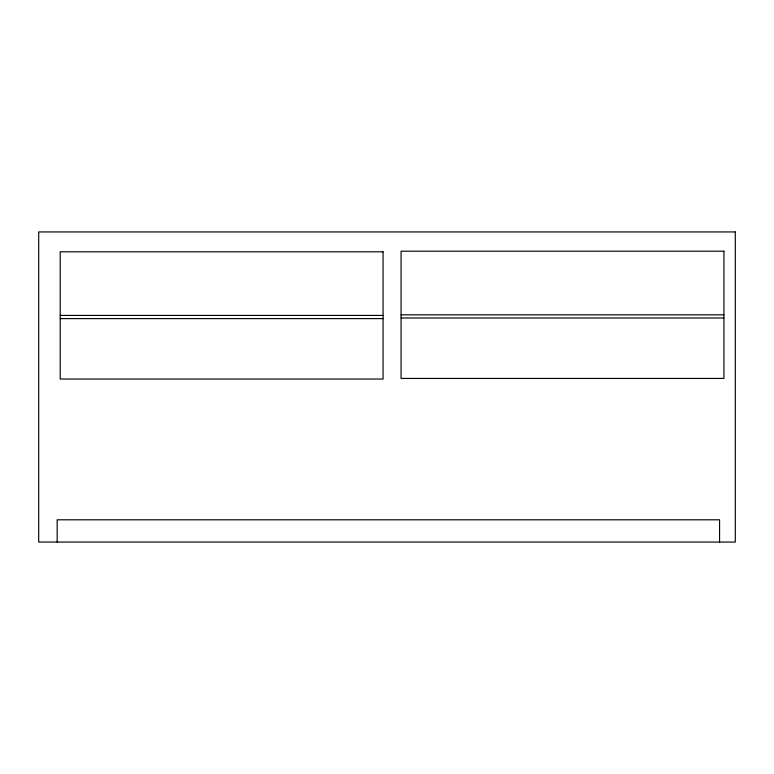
<?xml version="1.0" encoding="UTF-8"?>
<svg xmlns="http://www.w3.org/2000/svg" width="774" height="774" viewBox="0 0 774 774"><rect width="100%" height="100%" fill="white"/><g stroke="black" fill="none" stroke-linecap="round" stroke-linejoin="round"><path stroke-width="1.16" d="M401.077 314.815L723.922 314.815M60.217 315.424L383.062 315.424M401.077 317.998L723.922 317.998M60.217 318.607L383.062 318.607M719.568 542.061L719.568 519.799L57.16 519.799L57.16 542.061M735.3 231.939L38.7 231.939L38.7 542.061L735.3 542.061L735.3 231.939M723.922 251.202L401.077 251.202L401.077 378.438L723.922 378.438L723.922 251.202M383.062 251.811L60.217 251.811L60.217 379.037L383.062 379.037L383.062 251.811"/></g></svg>
